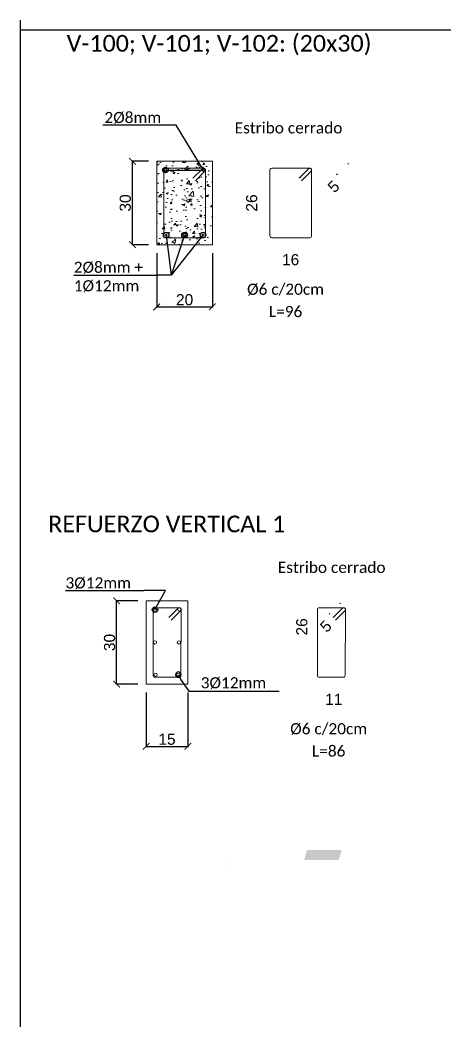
# Model space of a CAD drawing. Header units: millimetres. Extents: x 141 to 475, y -20 to 129.
# Drawn here: x 415.27 to 422.92, y 7.58 to 25.58 of the extents above; entities that cross this region are included whole.
import ezdxf
from ezdxf import colors
from ezdxf.entities.mleader import LeaderData, LeaderLine
from ezdxf.enums import TextEntityAlignment as Align
from ezdxf.math import Vec2, Vec3

# ---------------------------------------------------------------- set-up
doc = ezdxf.new("R2010")
doc.units = ezdxf.units.MM
doc.header["$LTSCALE"] = 0.1
doc.header["$MEASUREMENT"] = 0
doc.header["$PDMODE"] = 3
doc.header["$PDSIZE"] = 0.1
doc.layers.get('DEFPOINTS').update_dxf_attribs({"color": 1})
for name, color, linetype, lineweight in [('ARM_LONGITUDINAL_Ø10', 10, 'Continuous', 9), ('ARM_LONGITUDINAL_Ø12', 10, 'Continuous', 9), ('ARM_TRANSVERSAL_Ø6', 10, 'Continuous', 9), ('CIM_REFEREN', 2, 'Continuous', 0), ('CIM_TXT_ARMADOS', 3, 'Continuous', 0), ('SEC_COTAS_SEC_DIM_VIGA', 1, 'Continuous', 0), ('SEC_REF_TXT_POSICIONES_ARM_ESTRIBOS', 1, 'Continuous', 9), ('SOMBRA', 1, 'Continuous', 0), ('VIG_CARAS', 4, 'Continuous', 9)]:
    doc.layers.add(name, color=color, linetype=linetype, lineweight=lineweight)
doc.layers.add('COTAS-HECTOR', color=2, linetype='Continuous')
doc.styles.add('Arial20', font='arial.ttf', dxfattribs={"height": 0.2})
doc.styles.add('CYPETXT', font='calibri.ttf', dxfattribs={"height": 0.2})
doc.dimstyles.new('COTA-1-100', dxfattribs={"dimtxt": 0.2, "dimasz": 0.12, "dimexe": 0.012, "dimexo": 0.15, "dimgap": 0.025, "dimtad": 1, "dimzin": 0, "dimdsep": 46, "dimtxsty": 'Arial20', "dimblk1": 'ARCHTICK', "dimblk2": 'ARCHTICK', "dimsah": 1, "dimcen": 0.09, "dimclrd": 256, "dimclre": 256, "dimclrt": 256, "dimazin": 0, "dimtfac": 1, "dimtofl": 0, "dimtmove": 2, "dimatfit": 3, "dimldrblk": 'ARCHTICK', "dimfxl": 1, "dimtolj": 1, "dimtzin": 0, "dimarcsym": 0})

# ---------------------------------------------------------------- blocks, each defined once
blk = doc.blocks.new('_ARCHTICK')
at = {"color": 0, "linetype": 'ByBlock', "const_width": 0.15}
blk.add_lwpolyline([(-0.5, -0.5), (0.5, 0.5)], dxfattribs=at)
blk = doc.blocks.new('*D442')
at = {"layer": 'DEFPOINTS', "color": 0, "transparency": 16777216}
for p in [(417.732, 21.537), (418.732, 21.537), (418.732, 20.42)]:
    blk.add_point(p, dxfattribs=at)
at = {"layer": 'SEC_COTAS_SEC_DIM_VIGA', "lineweight": -2, "transparency": 16777216}
for p, q in [((417.732, 21.387), (417.732, 20.408)), ((418.732, 21.387), (418.732, 20.408)), ((417.732, 20.42), (418.732, 20.42))]:
    blk.add_line(p, q, dxfattribs=at)
at = {"layer": 'SEC_COTAS_SEC_DIM_VIGA', "lineweight": -2, "transparency": 16777216, "xscale": 0.12, "yscale": 0.12, "zscale": 0.12, "rotation": 180}
blk.add_blockref('_ARCHTICK', (417.732, 20.42), dxfattribs=at)
at = {"layer": 'SEC_COTAS_SEC_DIM_VIGA', "lineweight": -2, "transparency": 16777216, "xscale": 0.12, "yscale": 0.12, "zscale": 0.12}
blk.add_blockref('_ARCHTICK', (418.732, 20.42), dxfattribs=at)
at = {"layer": 'SEC_COTAS_SEC_DIM_VIGA', "transparency": 16777216, "insert": (418.232, 20.547), "char_height": 0.2, "attachment_point": 5, "style": 'Arial20'}
blk.add_mtext('\\A1;20', dxfattribs=at)
blk = doc.blocks.new('*D443')
at = {"layer": 'DEFPOINTS', "color": 0, "transparency": 16777216}
for p in [(417.294, 23.037), (417.732, 23.037), (417.732, 21.537)]:
    blk.add_point(p, dxfattribs=at)
at = {"layer": 'SEC_COTAS_SEC_DIM_VIGA', "lineweight": -2, "transparency": 16777216}
for p, q in [((417.582, 23.037), (417.282, 23.037)), ((417.294, 21.537), (417.294, 23.037)), ((417.582, 21.537), (417.282, 21.537))]:
    blk.add_line(p, q, dxfattribs=at)
at = {"layer": 'SEC_COTAS_SEC_DIM_VIGA', "lineweight": -2, "transparency": 16777216, "xscale": 0.12, "yscale": 0.12, "zscale": 0.12}
for p, rotation in [((417.294, 23.037), 90), ((417.294, 21.537), 270)]:
    blk.add_blockref('_ARCHTICK', p, dxfattribs=dict(at, rotation=rotation))
at = {"layer": 'SEC_COTAS_SEC_DIM_VIGA', "transparency": 16777216, "insert": (417.166, 22.287), "char_height": 0.2, "attachment_point": 5, "rotation": 90, "style": 'Arial20'}
blk.add_mtext('\\A1;30', dxfattribs=at)
blk = doc.blocks.new('*D444')
at = {"layer": 'DEFPOINTS', "color": 0, "transparency": 16777216}
for p in [(419.762, 21.835), (420.517, 21.835), (420.517, 21.14)]:
    blk.add_point(p, dxfattribs=at)
at = {"layer": 'SEC_COTAS_SEC_DIM_VIGA', "transparency": 16777216, "insert": (420.14, 21.267), "char_height": 0.2, "attachment_point": 5, "style": 'Arial20'}
blk.add_mtext('\\A1;16', dxfattribs=at)
blk = doc.blocks.new('_None')
blk = doc.blocks.new('_Origin')
at = {"color": 0, "linetype": 'ByBlock', "lineweight": -2}
blk.add_line((0, 0), (-1, 0), dxfattribs=at)
blk.add_circle((0, 0), 0.5, dxfattribs=at)
blk = doc.blocks.new('*D450')
at = {"layer": 'DEFPOINTS', "color": 0, "transparency": 16777216}
for p in [(419.463, 22.912), (419.845, 22.912), (419.845, 21.662)]:
    blk.add_point(p, dxfattribs=at)
at = {"layer": 'SEC_COTAS_SEC_DIM_VIGA', "transparency": 16777216, "insert": (419.44, 22.287), "char_height": 0.2, "attachment_point": 5, "rotation": 90, "style": 'Arial20'}
blk.add_mtext('\\A1;26', dxfattribs=at)
blk = doc.blocks.new('*D451')
at = {"layer": 'DEFPOINTS', "color": 0, "transparency": 16777216}
for p in [(421.175, 22.988), (421.284, 22.876), (421.09, 22.688)]:
    blk.add_point(p, dxfattribs=at)
at = {"layer": 'SEC_COTAS_SEC_DIM_VIGA', "lineweight": -2, "transparency": 16777216}
for p, q in [((421.179, 22.984), (421.167, 22.997)), ((420.985, 22.796), (420.973, 22.809))]:
    blk.add_line(p, q, dxfattribs=at)
at = {"layer": 'SEC_COTAS_SEC_DIM_VIGA', "transparency": 16777216, "insert": (420.913, 22.581), "char_height": 0.2, "attachment_point": 5, "rotation": 44.1312, "style": 'Arial20'}
blk.add_mtext('\\A1;5', dxfattribs=at)
blk = doc.blocks.new('*D461')
at = {"layer": 'DEFPOINTS', "color": 0, "transparency": 16777216}
for p in [(417.01, 15.136), (417.54, 15.136), (417.54, 13.636)]:
    blk.add_point(p, dxfattribs=at)
at = {"layer": 'SEC_COTAS_SEC_DIM_VIGA', "lineweight": -2, "transparency": 16777216}
for p, q in [((417.39, 15.136), (416.998, 15.136)), ((417.01, 13.636), (417.01, 15.136)), ((417.39, 13.636), (416.998, 13.636))]:
    blk.add_line(p, q, dxfattribs=at)
at = {"layer": 'SEC_COTAS_SEC_DIM_VIGA', "lineweight": -2, "transparency": 16777216, "xscale": 0.12, "yscale": 0.12, "zscale": 0.12}
for p, rotation in [((417.01, 15.136), 90), ((417.01, 13.636), 270)]:
    blk.add_blockref('_ARCHTICK', p, dxfattribs=dict(at, rotation=rotation))
at = {"layer": 'SEC_COTAS_SEC_DIM_VIGA', "transparency": 16777216, "insert": (416.883, 14.386), "char_height": 0.2, "attachment_point": 5, "rotation": 90, "style": 'Arial20'}
blk.add_mtext('\\A1;30', dxfattribs=at)
blk = doc.blocks.new('*D462')
at = {"layer": 'DEFPOINTS', "color": 0, "transparency": 16777216}
for p in [(417.54, 13.636), (418.29, 13.636), (418.29, 12.519)]:
    blk.add_point(p, dxfattribs=at)
at = {"layer": 'SEC_COTAS_SEC_DIM_VIGA', "lineweight": -2, "transparency": 16777216}
for p, q in [((417.54, 13.486), (417.54, 12.507)), ((418.29, 13.486), (418.29, 12.507)), ((417.54, 12.519), (418.29, 12.519))]:
    blk.add_line(p, q, dxfattribs=at)
at = {"layer": 'SEC_COTAS_SEC_DIM_VIGA', "lineweight": -2, "transparency": 16777216, "xscale": 0.12, "yscale": 0.12, "zscale": 0.12, "rotation": 180}
blk.add_blockref('_ARCHTICK', (417.54, 12.519), dxfattribs=at)
at = {"layer": 'SEC_COTAS_SEC_DIM_VIGA', "lineweight": -2, "transparency": 16777216, "xscale": 0.12, "yscale": 0.12, "zscale": 0.12}
blk.add_blockref('_ARCHTICK', (418.29, 12.519), dxfattribs=at)
at = {"layer": 'SEC_COTAS_SEC_DIM_VIGA', "transparency": 16777216, "insert": (417.915, 12.646), "char_height": 0.2, "attachment_point": 5, "style": 'Arial20'}
blk.add_mtext('\\A1;15', dxfattribs=at)
blk = doc.blocks.new('*D463')
at = {"layer": 'DEFPOINTS', "color": 0, "transparency": 16777216}
for p in [(420.238, 15.011), (420.62, 15.011), (420.62, 13.761)]:
    blk.add_point(p, dxfattribs=at)
at = {"layer": 'SEC_COTAS_SEC_DIM_VIGA', "transparency": 16777216, "insert": (420.342, 14.666), "char_height": 0.2, "width": 0.28622, "attachment_point": 5, "rotation": 90, "style": 'Arial20'}
blk.add_mtext('\\A1;26', dxfattribs=at)
blk = doc.blocks.new('*D464')
at = {"layer": 'DEFPOINTS', "color": 0, "transparency": 16777216}
for p in [(420.538, 13.934), (421.293, 13.934), (421.293, 13.238)]:
    blk.add_point(p, dxfattribs=at)
at = {"layer": 'SEC_COTAS_SEC_DIM_VIGA', "transparency": 16777216, "insert": (420.915, 13.364), "char_height": 0.2, "attachment_point": 5, "style": 'Arial20'}
blk.add_mtext('\\A1;11', dxfattribs=at)
blk = doc.blocks.new('*D465')
at = {"layer": 'DEFPOINTS', "color": 0, "transparency": 16777216}
for p in [(421.035, 15.085), (421.144, 14.974), (420.95, 14.786)]:
    blk.add_point(p, dxfattribs=at)
at = {"layer": 'SEC_COTAS_SEC_DIM_VIGA', "lineweight": -2, "transparency": 16777216}
for p, q in [((421.039, 15.081), (421.027, 15.094)), ((420.845, 14.893), (420.833, 14.906))]:
    blk.add_line(p, q, dxfattribs=at)
at = {"layer": 'SEC_COTAS_SEC_DIM_VIGA', "transparency": 16777216, "insert": (420.773, 14.678), "char_height": 0.2, "attachment_point": 5, "rotation": 44.1312, "style": 'Arial20'}
blk.add_mtext('\\A1;5', dxfattribs=at)

msp = doc.modelspace()

# ---------------------------------------------------------------- hatches: boundary and pattern name
at = {"layer": 'SOMBRA'}
h = msp.add_hatch(dxfattribs=at)
h.set_pattern_fill('AR-CONC', color=256, scale=0.004)
h.set_pattern_definition([(50, (238.0937, -57.84976), (0.7287387, -0.0637563), [0.0762, -0.8382]), (355, (238.0937, -57.8498), (-0.1409737, 0.7642274), [0.06096, -0.6705623]), (100.45144, (238.1544, -57.8551), (0.587765, 0.700471), [0.06476, -0.712361]), (46.1842, (238.0937, -57.6466), (1.084316, -0.1681693), [0.1143, -1.2573]), (96.63556, (238.184, -57.6606), (0.9496165, 0.9897045), [0.09714, -1.0685424]), (351.18415, (238.0937, -57.6466), (0.9496165, 0.9897045), [0.09144, -1.005839]), (21, (238.1953, -57.69736), (0.6064576, -0.4090608), [0.0762, -0.8382]), (326, (238.1953, -57.6974), (0.247208, 0.736752), [0.06096, -0.67056]), (71.45144, (238.2458, -57.73145), (0.8536657, 0.327691), [0.06476, -0.7123598]), (37.5, (238.09368, -57.84976), (0.0123544, 0.33822016), [0, -0.662432, 0, -0.68072, 0, -0.6731]), (7.5, (238.09368, -57.84976), (0.26727865, 0.4007223), [0, -0.388112, 0, -0.647192, 0, -0.25654]), (327.5, (237.8671, -57.84976), (0.54236238, -0.02291498), [0, -0.254, 0, -0.79248, 0, -1.05156]), (317.5, (237.7655, -57.84976), (0.5925167, 0.101706), [0, -0.3302, 0, -0.526288, 0, -0.74676])])
h.paths.add_polyline_path([(417.7316, 21.5374), (418.7316, 21.5374), (418.7316, 23.0374), (417.7316, 23.0374)])
h.paths.add_polyline_path([(417.9215, 21.708, -1), (417.8815, 21.708, -1)], flags=16)
h.paths.add_polyline_path([(417.8636, 22.8799, -1), (417.9136, 22.8799, -1)], flags=16)
h.paths.add_polyline_path([(418.5817, 21.708, -1), (418.5417, 21.708, -1)], flags=16)
h.paths.add_polyline_path([(418.5496, 22.8799, -1), (418.5996, 22.8799, -1)], flags=16)
h = msp.add_hatch(dxfattribs=at)
h.set_pattern_fill('AR-CONC', color=256, scale=0.002)
h.set_pattern_definition([(50, (238.09368, -57.84976), (0.36436934, -0.03187817), [0.0381, -0.4191]), (355, (238.09368, -57.84976), (-0.07048684, 0.3821137), [0.03048, -0.3352812]), (100.45144, (238.12404, -57.85242), (0.2938825, 0.3502355), [0.03238, -0.3561805]), (46.1842, (238.0937, -57.74816), (0.5421581, -0.0840847), [0.05715, -0.62865]), (96.63556, (238.13886, -57.75517), (0.4748083, 0.4948522), [0.04857, -0.5342712]), (351.18415, (238.0937, -57.74816), (0.4748083, 0.4948522), [0.04572, -0.5029195]), (21, (238.14448, -57.77356), (0.3032288, -0.2045304), [0.0381, -0.4191]), (326, (238.14448, -57.77356), (0.12360406, 0.3683759), [0.03048, -0.33528]), (71.45144, (238.16975, -57.7906), (0.42683284, 0.16384554), [0.03238, -0.3561799]), (37.5, (238.09368, -57.84976), (0.00617721, 0.16911008), [0, -0.331216, 0, -0.34036, 0, -0.33655]), (7.5, (238.09368, -57.84976), (0.13363933, 0.20036115), [0, -0.194056, 0, -0.323596, 0, -0.12827]), (327.5, (237.9804, -57.84976), (0.27118119, -0.01145749), [0, -0.127, 0, -0.39624, 0, -0.52578]), (317.5, (237.9296, -57.84976), (0.29625836, 0.05085298), [0, -0.1651, 0, -0.263144, 0, -0.37338])])
h.paths.add_polyline_path([(418.7316, 23.0374), (417.7316, 23.0374), (417.7316, 21.5374), (418.7316, 21.5374)])
h.paths.add_polyline_path([(417.8636, 22.8799, -1), (417.9136, 22.8799, -1)], flags=16)
h.paths.add_polyline_path([(418.5496, 22.8799, -1), (418.5996, 22.8799, -1)], flags=16)
h.paths.add_polyline_path([(417.9315, 21.708, -1), (417.8715, 21.708, -1)], flags=16)
h.paths.add_polyline_path([(418.5917, 21.708, -1), (418.5317, 21.708, -1)], flags=16)
h = msp.add_hatch(dxfattribs=at)
h.set_pattern_fill('AR-CONC', color=256, scale=0.0004)
h.set_pattern_definition([(50, (0, 0), (0.00286904073, -0.00025100854), [0.0003, -0.0033]), (355, (0, 0), (-0.000555005334, 0.003008768535), [0.00024, -0.00264]), (100.45144446, (0.000239, -2.1e-05), (0.002314035387, 0.002757759964), [0.000254960768, -0.002804568448]), (46.1842, (0, 0.0008), (0.004268965323, -0.000662077123), [0.00045, -0.00495]), (96.6356355, (0.0003557, 0.000745), (0.003738647783, 0.003896474403), [0.00038244137, -0.00420685504]), (351.184164, (0, 0.0008), (0.00373864778, 0.0038964744), [0.00036, -0.003960000004]), (21, (0.0004, 0.0006), (0.002387628208, -0.001610475563), [0.0003, -0.0033]), (326, (0.0004, 0.0006), (0.000973261328, 0.00290060018), [0.00024, -0.00264]), (71.45144474, (0.000599, 0.0004658), (0.003360889507, 0.001290124611), [0.00025496076, -0.002804568448]), (37.5, (0, 0), (4.86394213e-05, 0.0013315754153), [0, -0.002608, 0, -0.00268, 0, -0.00265]), (7.5, (0, 0), (0.00105227815, 0.0015776468475), [0, -0.001528, 0, -0.002548, 0, -0.00101]), (327.5, (-0.000892, 0), (0.0021352897447, -9.0219487e-05), [0, -0.001, 0, -0.00312, 0, -0.00414]), (317.5, (-0.001292, 0), (0.002332744677, 0.000400419929), [0, -0.0013, 0, -0.002072, 0, -0.00294])])
h.paths.add_polyline_path([(421.0588, 10.6554), (420.4344, 10.6554), (420.3831, 10.4754), (421.0075, 10.4754)])
edge = h.paths.add_edge_path()
edge.add_arc((418.8767, 10.5239), 0.005, 0, 360)
edge = h.paths.add_edge_path()
edge.add_arc((419.0138, 10.5239), 0.005, 0, 360)
edge = h.paths.add_edge_path()
edge.add_arc((418.8792, 10.2895), 0.006, 0, 360)
edge = h.paths.add_edge_path()
edge.add_arc((419.0113, 10.2895), 0.006, 0, 360)

# ---------------------------------------------------------------- linework, layer by layer
for p, q in [((415.2711, 25.5763), (415.2711, -10.4128)), ((415.2711, 25.3971), (455.6387, 25.3971))]:
    msp.add_line(p, q)
at = {"layer": 'ARM_LONGITUDINAL_Ø10'}
for centre, radius in [((417.8886, 22.8799), 0.025), ((418.5746, 22.8799), 0.025), ((417.6997, 14.9761), 0.03), ((418.1386, 14.9793), 0.03), ((417.6997, 14.3863), 0.03), ((418.1293, 14.3863), 0.03)]:
    msp.add_circle(centre, radius, dxfattribs=at)
at = {"layer": 'ARM_LONGITUDINAL_Ø12'}
for centre, radius in [((417.9015, 21.708), 0.02), ((418.2316, 21.708), 0.03), ((418.5617, 21.708), 0.02), ((417.7095, 13.8068), 0.03), ((418.1199, 13.8068), 0.03)]:
    msp.add_circle(centre, radius, dxfattribs=at)
at = {"layer": 'ARM_TRANSVERSAL_Ø6'}
for p, q in [((417.667, 14.9915), (417.6646, 14.9793)), ((417.6646, 14.9793), (417.6646, 13.7933)), ((417.674, 15.0019), (417.667, 14.9915)), ((417.6844, 15.0088), (417.674, 15.0019)), ((417.6966, 15.0113), (417.6844, 15.0088)), ((418.1324, 15.0113), (417.6966, 15.0113)), ((418.116, 15.0025), (417.9463, 14.8328)), ((417.9915, 14.7875), (418.1612, 14.9572)), ((418.1208, 15.0065), (418.116, 15.0025)), ((418.1264, 15.0094), (418.1208, 15.0065)), ((418.1324, 15.0113), (418.1264, 15.0094)), ((418.1386, 15.0119), (418.1324, 15.0113)), ((418.1449, 15.0113), (418.1386, 15.0119)), ((418.1449, 15.0113), (418.1386, 15.0119)), ((418.1509, 15.0094), (418.1449, 15.0113)), ((418.1509, 15.0094), (418.1449, 15.0113)), ((418.1564, 15.0065), (418.1509, 15.0094)), ((418.1564, 15.0065), (418.1509, 15.0094)), ((418.1612, 15.0025), (418.1564, 15.0065)), ((418.1612, 15.0025), (418.1564, 15.0065)), ((418.1652, 14.9976), (418.1612, 15.0025)), ((418.1652, 14.9976), (418.1612, 15.0025)), ((418.1612, 14.9572), (418.1652, 14.9621)), ((418.1646, 13.7933), (418.1706, 14.9799)), ((418.1682, 14.9921), (418.1652, 14.9976)), ((418.1682, 14.9921), (418.1652, 14.9976)), ((418.1652, 14.9621), (418.1682, 14.9676)), ((418.17, 14.9861), (418.1682, 14.9921)), ((418.17, 14.9861), (418.1682, 14.9921)), ((418.1682, 14.9676), (418.17, 14.9736)), ((418.1706, 14.9799), (418.17, 14.9861)), ((418.17, 14.9736), (418.1706, 14.9799)), ((418.2896, 14.9793), (418.289, 14.9855)), ((420.623, 14.9915), (420.6206, 14.9793)), ((420.6206, 14.9793), (420.6206, 13.7933)), ((420.63, 15.0019), (420.623, 14.9915)), ((420.6403, 15.0088), (420.63, 15.0019)), ((420.6526, 15.0113), (420.6403, 15.0088)), ((421.0884, 15.0113), (420.6526, 15.0113)), ((421.072, 15.0025), (420.9023, 14.8328)), ((420.9475, 14.7875), (421.1172, 14.9572)), ((421.0768, 15.0065), (421.072, 15.0025)), ((421.0823, 15.0094), (421.0768, 15.0065)), ((421.0883, 15.0113), (421.0823, 15.0094)), ((421.0946, 15.0119), (421.0883, 15.0113)), ((421.1008, 15.0113), (421.0946, 15.0119)), ((421.1008, 15.0113), (421.0946, 15.0119)), ((421.1068, 15.0094), (421.1008, 15.0113)), ((421.1068, 15.0094), (421.1008, 15.0113)), ((421.1124, 15.0065), (421.1068, 15.0094)), ((421.1124, 15.0065), (421.1068, 15.0094)), ((421.1172, 15.0025), (421.1124, 15.0065)), ((421.1172, 15.0025), (421.1124, 15.0065)), ((421.1212, 14.9976), (421.1172, 15.0025)), ((421.1212, 14.9976), (421.1172, 15.0025)), ((421.1172, 14.9572), (421.1212, 14.9621)), ((421.1206, 13.7933), (421.1266, 14.9799)), ((421.1242, 14.9921), (421.1212, 14.9976)), ((421.1242, 14.9921), (421.1212, 14.9976)), ((421.1212, 14.9621), (421.1242, 14.9676)), ((421.126, 14.9861), (421.1242, 14.9921)), ((421.126, 14.9861), (421.1242, 14.9921)), ((421.1242, 14.9676), (421.126, 14.9736)), ((421.1266, 14.9799), (421.126, 14.9861)), ((421.126, 14.9736), (421.1266, 14.9799)), ((417.6646, 13.7933), (417.667, 13.781)), ((417.667, 13.781), (417.674, 13.7706)), ((417.674, 13.7706), (417.6844, 13.7637)), ((417.6844, 13.7637), (417.6966, 13.7613)), ((417.6966, 13.7613), (418.1326, 13.7613)), ((418.1326, 13.7613), (418.1449, 13.7637)), ((418.1449, 13.7637), (418.1552, 13.7706)), ((418.1552, 13.7706), (418.1622, 13.781)), ((418.1622, 13.781), (418.1646, 13.7933)), ((420.6206, 13.7933), (420.623, 13.781)), ((420.623, 13.781), (420.63, 13.7706)), ((420.63, 13.7706), (420.6403, 13.7637)), ((420.6403, 13.7637), (420.6526, 13.7613)), ((420.6526, 13.7613), (421.0886, 13.7613)), ((421.0886, 13.7613), (421.1008, 13.7637)), ((421.1008, 13.7637), (421.1112, 13.7706)), ((421.1112, 13.7706), (421.1181, 13.781)), ((421.1181, 13.781), (421.1206, 13.7933))]:
    msp.add_line(p, q, dxfattribs=at)
for points in [[(418.4275, 22.6881), (418.5972, 22.8578), (418.6012, 22.8627), (418.6042, 22.8682), (418.606, 22.8742), (418.6066, 22.8804), (418.606, 22.8867), (418.6042, 22.8927), (418.6012, 22.8982), (418.5972, 22.9031), (418.5924, 22.907), (418.5869, 22.91), (418.5809, 22.9118), (418.5746, 22.9124), (417.8886, 22.9124), (417.8764, 22.91), (417.866, 22.9031), (417.859, 22.8927), (417.8566, 22.8804), (417.8566, 21.6944), (417.859, 21.6822), (417.866, 21.6718), (417.8764, 21.6649), (417.8886, 21.6624), (418.5746, 21.6624), (418.5869, 21.6649), (418.5972, 21.6718), (418.6042, 21.6822), (418.6066, 21.6944), (418.6066, 22.8804), (418.606, 22.8867), (418.6042, 22.8927), (418.6012, 22.8982), (418.5972, 22.9031), (418.5924, 22.907), (418.5869, 22.91), (418.5809, 22.9118), (418.5746, 22.9124), (418.5684, 22.9118), (418.5624, 22.91), (418.5568, 22.907), (418.552, 22.9031), (418.3823, 22.7334)], [(420.338, 22.6881), (420.5077, 22.8578), (420.5117, 22.8627), (420.5146, 22.8682), (420.5165, 22.8742), (420.5171, 22.8804), (420.5165, 22.8867), (420.5146, 22.8927), (420.5117, 22.8982), (420.5077, 22.9031), (420.5028, 22.907), (420.4973, 22.91), (420.4913, 22.9118), (420.4851, 22.9124), (419.7991, 22.9124), (419.7868, 22.91), (419.7764, 22.9031), (419.7695, 22.8927), (419.7671, 22.8804), (419.7671, 21.6944), (419.7695, 21.6822), (419.7764, 21.6718), (419.7868, 21.6649), (419.7991, 21.6624), (420.4851, 21.6624), (420.4973, 21.6649), (420.5077, 21.6718), (420.5146, 21.6822), (420.5171, 21.6944), (420.5171, 22.8804), (420.5165, 22.8867), (420.5146, 22.8927), (420.5117, 22.8982), (420.5077, 22.9031), (420.5028, 22.907), (420.4973, 22.91), (420.4913, 22.9118), (420.4851, 22.9124), (420.4788, 22.9118), (420.4728, 22.91), (420.4673, 22.907), (420.4624, 22.9031), (420.2927, 22.7334)]]:
    msp.add_lwpolyline(points, dxfattribs=at)
at = {"layer": 'COTAS-HECTOR', "color": 1, "linetype": 'ByBlock', "lineweight": -2}
for p, q in [((417.9919, 20.9918), (417.7195, 20.9918)), ((417.8893, 15.3178), (417.4992, 15.3178))]:
    msp.add_line(p, q, dxfattribs=at)
for points in [[(417.914, 21.6088), (417.9919, 20.9918)], [(418.5617, 21.708), (417.9919, 20.9918)], [(418.2316, 21.708), (417.9919, 20.9918)], [(416.2381, 20.9918), (417.7195, 20.9918)], [(416.0891, 15.3178), (417.4992, 15.3178)], [(417.7448, 15.0654), (417.8893, 15.3178)], [(418.165, 13.7176), (418.3094, 13.5122)], [(418.3094, 13.5122), (419.9325, 13.5122)]]:
    msp.add_lwpolyline(points, dxfattribs=at)
for centre in [(418.2316, 21.708), (418.5617, 21.708)]:
    msp.add_circle(centre, 0.05, dxfattribs=at)
at = {"layer": 'VIG_CARAS'}
for points in [[(417.7316, 23.0374), (418.7316, 23.0374), (418.7316, 21.5374), (417.7316, 21.5374)], [(417.5396, 15.1363), (418.2896, 15.1363), (418.2896, 13.6363), (417.5396, 13.6363)]]:
    msp.add_lwpolyline(points, close=True, dxfattribs=at)

# ---------------------------------------------------------------- block references
at = {"layer": 'COTAS-HECTOR', "color": 1, "lineweight": -2, "yscale": 0.1, "zscale": 0.1}
for p, xscale, rotation in [((417.9015, 21.708), 0.1, 97.19390237769001), ((417.6997, 14.9761), 0.1, 243.1844366825218), ((418.1199, 13.8068), -0.09999999999999998, 296.8155633174782)]:
    msp.add_blockref('_Origin', p, dxfattribs=dict(at, xscale=xscale, rotation=rotation))

# ---------------------------------------------------------------- texts
at = {"layer": 'CIM_REFEREN', "style": 'CYPETXT'}
for s, p in [('V-100; V-101; V-102: (20x30)', (416.1108, 25.0077)), ('REFUERZO VERTICAL 1', (415.7788, 16.3673))]:
    msp.add_text(s, height=0.3, dxfattribs=at).set_placement(p)
at = {"layer": 'CIM_TXT_ARMADOS', "style": 'CYPETXT'}
for p in [(420.1022, 23.5374), (420.8777, 15.6362)]:
    msp.add_text('Estribo cerrado', height=0.2, dxfattribs=at).set_placement(p, align=Align.CENTER)
at = {"layer": 'COTAS-HECTOR', "char_height": 0.2, "style": 'CYPETXT'}
for s, insert, width, attachment_point in [('2%%C8mm + \\P1%%C12mm', (416.2381, 21.2318), 1.789032, 1), ('3%%C12mm', (416.0891, 15.5578), 1.471457, 1), ('3%%C12mm', (418.5224, 13.5463), 1.471457, 7)]:
    msp.add_mtext(s, dxfattribs=dict(at, insert=insert, width=width, attachment_point=attachment_point))
at = {"layer": 'SEC_REF_TXT_POSICIONES_ARM_ESTRIBOS', "style": 'CYPETXT'}
for s, p in [('%%C6 c/20cm', (420.049, 20.7367)), ('L=96', (420.049, 20.3356)), ('%%C6 c/20cm', (420.8246, 12.8355)), ('L=86', (420.8246, 12.4344))]:
    msp.add_text(s, height=0.2, dxfattribs=at).set_placement(p, align=Align.MIDDLE_CENTER)

# ---------------------------------------------------------------- dimensions: what is measured, and where the dimension line sits
at = {"layer": 'SEC_COTAS_SEC_DIM_VIGA'}
for p1, p2, distance, picture, middle in [((417.7316, 21.5374), (417.7316, 23.0374), 0.438, '*D443', (417.1664, 22.2874)), ((417.7316, 21.5374), (418.7316, 21.5374), -1.1178, '*D442', (418.2316, 20.5468)), ((417.5396, 13.6363), (417.5396, 15.1363), 0.5297, '*D461', (416.8827, 14.3863)), ((417.5396, 13.6363), (418.2896, 13.6363), -1.1178, '*D462', (417.9146, 12.6456))]:
    dim = msp.add_aligned_dim(p1=p1, p2=p2, distance=distance, dimstyle='COTA-1-100', override={"dimdec": 0, "dimlfac": 20}, dxfattribs=at)
    dim.commit()
    dim.dimension.update_dxf_attribs({"geometry": picture, "text_midpoint": middle})
for base, p1, p2, override, picture, middle in [((419.4627, 22.9124), (419.8448, 21.6624), (419.8448, 22.9124), {"dimdec": 0, "dimlfac": 20, "dimblk1": 'None', "dimblk2": 'None', "dimsah": 1, "dimse1": 1, "dimse2": 1, "dimsd1": 1, "dimsd2": 1}, '*D450', (419.4399, 22.2874)), ((420.2383, 15.0113), (420.6203, 13.7613), (420.6203, 15.0113), {"dimdec": 0, "dimlfac": 20, "dimblk1": 'None', "dimblk2": 'None', "dimse1": 1, "dimse2": 1, "dimsd1": 1, "dimsd2": 1}, '*D463', (420.3421, 14.666))]:
    dim = msp.add_linear_dim(base=base, p1=p1, p2=p2, angle=90, text='26', dimstyle='COTA-1-100', override=override, dxfattribs=at)
    dim.commit()
    dim.dimension.update_dxf_attribs({"geometry": picture, "text_midpoint": middle, "dimtype": 161})
for base, p1, p2, picture, middle in [((421.1749, 22.988), (421.0898, 22.6881), (421.2835, 22.8761), '*D451', (420.913, 22.5808)), ((421.0351, 15.0855), (420.9499, 14.7855), (421.1437, 14.9735), '*D465', (420.7731, 14.6783))]:
    dim = msp.add_linear_dim(base=base, p1=p1, p2=p2, angle=44.13116, dimstyle='COTA-1-100', override={"dimdec": 0, "dimlfac": 20, "dimblk1": 'None', "dimblk2": 'None', "dimsah": 1, "dimsd1": 1, "dimsd2": 1}, dxfattribs=at)
    dim.commit()
    dim.dimension.update_dxf_attribs({"geometry": picture, "text_midpoint": middle, "dimtype": 161})
for base, p1, p2, text, picture, middle in [((420.5171, 21.1397), (419.762, 21.8349), (420.5171, 21.8349), '16', '*D444', (420.1396, 21.2668)), ((421.2926, 13.2385), (420.5376, 13.9337), (421.2926, 13.9337), '11', '*D464', (420.9151, 13.3639))]:
    dim = msp.add_linear_dim(base=base, p1=p1, p2=p2, text=text, dimstyle='COTA-1-100', override={"dimdec": 0, "dimlfac": 20, "dimblk1": 'None', "dimblk2": 'None', "dimsah": 1, "dimse1": 1, "dimse2": 1, "dimsd1": 1, "dimsd2": 1}, dxfattribs=at)
    dim.commit()
    dim.dimension.update_dxf_attribs({"geometry": picture, "text_midpoint": middle})

# ---------------------------------------------------------------- leaders
at = {"layer": 'COTAS-HECTOR'}
ml = msp.add_multileader_mtext('Standard', dxfattribs=at)
ml.set_content('2%%C8mm', color=256, style='CYPETXT')
ml.set_leader_properties(color=1)
ml.set_arrow_properties(name='ORIGIN')
ml.build(insert=Vec2(0, 0))
ml.multileader.update_dxf_attribs({"text_left_attachment_type": 6, "text_right_attachment_type": 6, "dogleg_length": 0.3594, "arrow_head_size": 0.1})
ctx = ml.context
ctx.base_point, ctx.char_height, ctx.arrow_head_size, ctx.landing_gap_size, ctx.plane_origin = Vec3(416.6998, 23.6838), 0.2, 0.1, 0.09, Vec3(420.2879, 24.4999)
ctx.left_attachment, ctx.right_attachment = 6, 6
notes = []
notes.append((ctx, [(1, (1, 1, 0), (418.0783, 23.6838), (-1, 0), 0.207, [(0, [(417.8886, 22.8799), (418.5746, 22.8799)], 0, [])])]))
ctx.mtext.insert, ctx.mtext.flow_direction = Vec3(416.7898, 23.9238), 5
for ctx, leaders in notes:
    for number, flags, end, landing, length, lines in leaders:
        leader = LeaderData()
        leader.index, (leader.has_last_leader_line, leader.has_dogleg_vector, leader.attachment_direction) = number, flags
        leader.last_leader_point, leader.dogleg_vector, leader.dogleg_length = Vec3(end), Vec3(landing), length
        for number, points, colour, breaks in lines:
            line = LeaderLine()
            line.index, line.vertices, line.color, line.breaks = number, Vec3.list(points), colors.encode_raw_color(colour), breaks
            leader.lines.append(line)
        ctx.leaders.append(leader)

doc.saveas('drawing.dxf')
